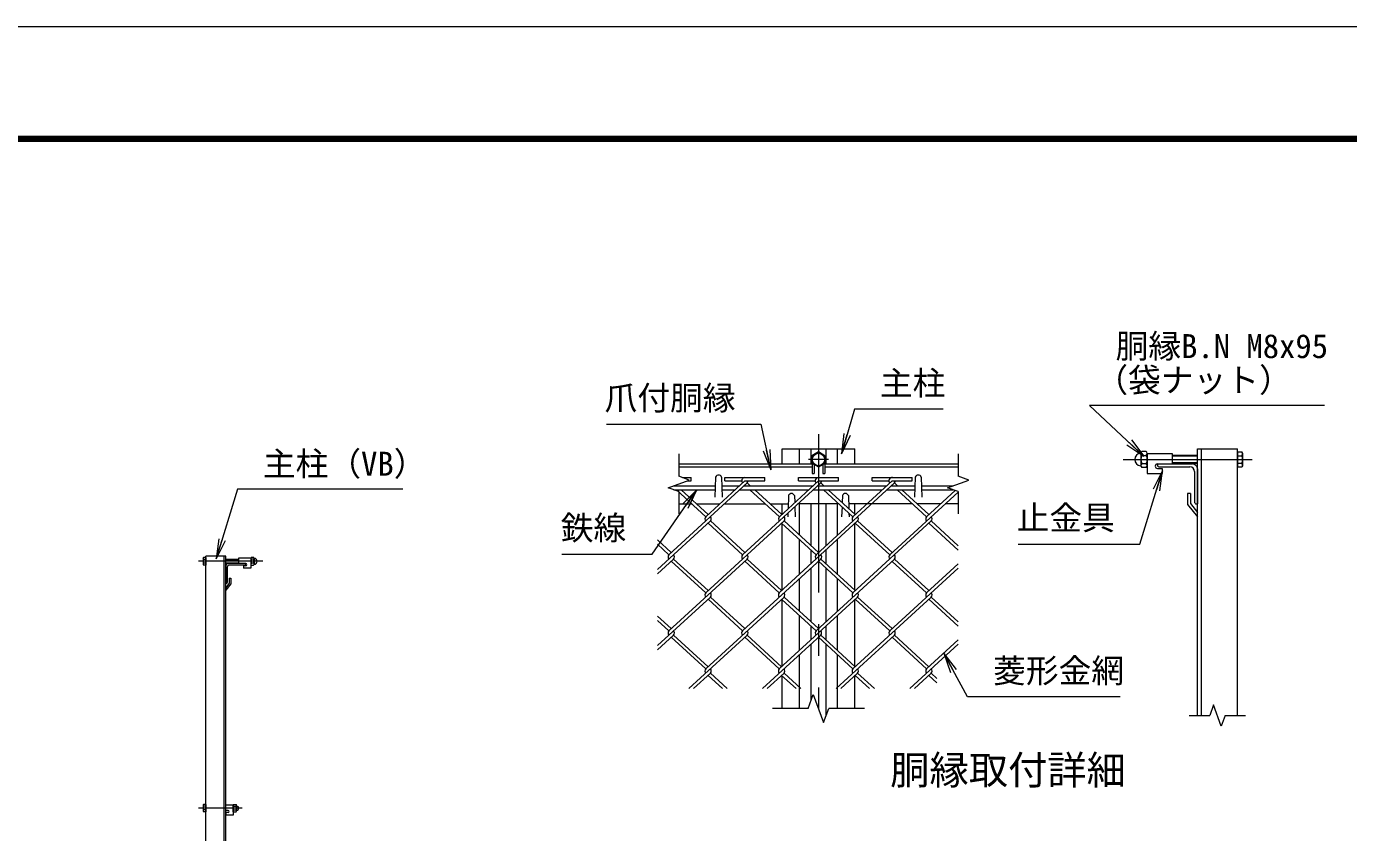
# Model space of a CAD drawing. Units: millimetres, scale not verified. Extents: x -4200 to 4200, y -2970 to 2970.
# Drawn here: x -298 to 2351, y 1355 to 2970 of the extents above; entities that cross this region are included whole.
import ezdxf
from ezdxf.enums import TextEntityAlignment as Align

# ---------------------------------------------------------------- set-up
doc = ezdxf.new("R2010")
doc.units = ezdxf.units.MM
doc.header["$LTSCALE"] = 10
doc.linetypes.add('USER1', pattern=[50.8, 31.75, -6.35, 6.35, -6.35])
for name, color, linetype, lineweight in [('0-0_D-STR1', 1, 'Continuous', 18), ('0-1_D-BMK', 2, 'USER1', 13), ('0-2_D-STR-DIM', 7, 'Continuous', 13), ('0-3_D-STR3', 3, 'Continuous', 13), ('0-7_D-STR-TXT', 7, 'Continuous', 13), ('0-8_0', 7, 'Continuous', 18), ('0-A_D-STR2', 7, 'Continuous', 13), ('0-B_D-TTL', 7, 'Continuous', 18)]:
    doc.layers.add(name, color=color, linetype=linetype, lineweight=lineweight)
doc.layers.add('0-9_D-TTL-TXT', color=7, linetype='Continuous')
doc.styles.add('ＭＳ ゴシック', font='')
doc.styles.get('ＭＳ ゴシック').set_extended_font_data('MS Gothic')

# ---------------------------------------------------------------- blocks, each defined once
blk = doc.blocks.new('_Open')
at = {"layer": '0-8_0'}
blk.add_line((-10, 1.667), (0, 0), dxfattribs=at)
blk.add_lwpolyline([(-10, -1.667), (0, 0), (-10, 0)], dxfattribs=at)

msp = doc.modelspace()

# ---------------------------------------------------------------- linework, layer by layer
at = {"layer": '0-0_D-STR1'}
for p, q in [((1215.93, 2123.43), (1361.93, 2123.43)), ((1215.93, 2093.43), (1215.93, 2123.43)), ((1250.93, 2093.43), (1250.93, 2123.43)), ((1273.93, 2123.43), (1273.93, 2093.43)), ((1303.93, 2123.43), (1303.93, 2093.43)), ((1326.93, 2093.43), (1326.93, 2123.43)), ((1361.93, 2093.43), (1361.93, 2123.43)), ((2048.25, 1589.49), (2048.25, 2123.43)), ((2048.25, 2123.43), (2128.25, 2123.43)), ((2056.25, 1589.49), (2056.25, 2123.43)), ((2128.25, 1589.49), (2128.25, 2123.43)), ((1008.93, 2093.43), (1276.43, 2093.43)), ((1301.43, 2093.43), (1568.93, 2093.43)), ((1968.25, 2093.43), (2038.25, 2093.43)), ((1968.25, 2091.43), (1968.25, 2093.43)), ((1008.93, 2087.43), (1276.43, 2087.43)), ((1082.93, 2067.18), (1081.53, 2026.93)), ((1094.93, 2067.18), (1096.34, 2026.93)), ((1301.43, 2087.43), (1568.93, 2087.43)), ((1482.93, 2067.18), (1481.53, 2026.93)), ((1494.93, 2067.18), (1496.34, 2026.93)), ((1972.25, 2087.43), (2033.25, 2087.43)), ((2042.25, 2078.43), (2042.25, 2017.43)), ((2048.25, 2083.43), (2048.25, 2013.43)), ((1008.93, 2013.43), (1035.12, 2013.43)), ((1044.57, 2013.43), (1091.15, 2013.43)), ((1100.62, 2013.43), (1182.57, 2013.43)), ((1192.02, 2013.43), (1228.35, 2013.43)), ((1215.93, 1992.66), (1215.93, 2013.43)), ((1228.93, 2030.19), (1228.01, 2003.73)), ((1240.93, 2030.19), (1241.43, 2016.02)), ((1330, 2013.43), (1247.84, 2013.43)), ((1250.93, 1950.79), (1250.93, 2013.43)), ((1273.93, 2013.43), (1273.93, 1929.71)), ((1303.93, 2013.43), (1303.93, 1929.71)), ((1326.93, 1950.79), (1326.93, 2013.43)), ((1336.93, 2030.19), (1336.45, 2016.21)), ((1348.93, 2030.19), (1349.85, 2003.93)), ((1477.46, 2013.43), (1349.52, 2013.43)), ((1361.93, 1992.85), (1361.93, 2013.43)), ((1533.52, 2013.43), (1486.93, 2013.43)), ((1568.93, 2013.43), (1542.99, 2013.43)), ((2028.25, 2034.19), (2028.25, 2012.19)), ((2034.25, 2034.19), (2028.25, 2034.19)), ((2034.25, 2034.19), (2034.25, 2014.43)), ((2034.25, 2014.43), (2048.25, 1996.34)), ((2046.25, 2013.43), (2048.25, 2013.43)), ((1227.71, 1994.98), (1227.43, 1987.19)), ((1241.71, 2007.82), (1242.43, 1987.19)), ((1336.15, 2007.8), (1335.43, 1987.19)), ((1350.16, 1994.96), (1350.43, 1987.19)), ((2028.25, 2012.19), (2048.25, 1987.19)), ((1215.93, 1840.4), (1215.93, 1974.18)), ((1361.93, 1840.4), (1361.93, 1974.18)), ((1250.93, 1872.47), (1250.93, 1942.11)), ((1326.93, 1872.47), (1326.93, 1942.11)), ((61.53, 138.92), (61.53, 1908.92)), ((101.53, 1908.92), (61.53, 1908.92)), ((98.03, 138.92), (98.03, 1908.92)), ((101.53, 138.92), (101.53, 1908.92)), ((1273.93, 1921.03), (1273.93, 1893.54)), ((1303.93, 1921.03), (1303.93, 1893.54)), ((101.53, 1888.92), (101.53, 1853.92)), ((104.53, 1886.42), (104.53, 1855.92)), ((141.53, 1893.92), (106.53, 1893.92)), ((139.53, 1890.92), (109.03, 1890.92)), ((141.53, 1892.92), (141.53, 1893.92)), ((1273.93, 1884.86), (1273.93, 1777.24)), ((1303.93, 1884.86), (1303.93, 1777.24)), ((108.53, 1854.42), (101.53, 1845.37)), ((108.53, 1864.3), (108.53, 1854.42)), ((108.53, 1864.3), (111.53, 1864.3)), ((111.53, 1864.3), (111.53, 1853.3)), ((1250.93, 1798.31), (1250.93, 1863.79)), ((1326.93, 1798.31), (1326.93, 1863.79)), ((102.53, 1853.92), (101.53, 1853.92)), ((111.53, 1853.3), (101.53, 1840.8)), ((101.53, 1845.37), (101.53, 1840.8)), ((1215.93, 1687.92), (1215.93, 1821.7)), ((1361.93, 1687.92), (1361.93, 1821.7)), ((1250.93, 1719.99), (1250.93, 1789.63)), ((1326.93, 1719.99), (1326.93, 1789.63)), ((1273.93, 1768.55), (1273.93, 1741.06)), ((1303.93, 1768.55), (1303.93, 1741.06)), ((1273.93, 1732.38), (1273.93, 1618.6)), ((1303.93, 1732.38), (1303.93, 1588.26)), ((1250.93, 1603.43), (1250.93, 1711.31)), ((1326.93, 1603.43), (1326.93, 1711.31)), ((1215.93, 1603.43), (1215.93, 1669.22)), ((1361.93, 1603.43), (1361.93, 1669.22))]:
    msp.add_line(p, q, dxfattribs=at)
for centre, radius, start, end in [((2038.25, 2083.43), 10, 0, 90), ((1088.93, 2064.68), 6.5, 22.61986, 157.38014), ((1488.93, 2064.68), 6.5, 22.61986, 157.38014), ((1972.25, 2091.43), 4, 180, 270), ((2033.25, 2078.43), 9, 0, 90), ((1234.93, 2027.69), 6.5, 22.61986, 157.38014), ((1342.93, 2027.69), 6.5, 22.61986, 157.38014), ((2046.25, 2017.43), 4, 180, 270), ((106.53, 1888.92), 5, 90, 180), ((109.03, 1886.42), 4.5, 90, 180), ((139.53, 1892.92), 2, 270, 0), ((102.53, 1855.92), 2, 270, 0)]:
    msp.add_arc(centre, radius, start, end, dxfattribs=at)
at = {"layer": '0-1_D-BMK'}
for p, q in [((1288.93, 2153.43), (1288.93, 1603.43)), ((1308.93, 2102.43), (1268.93, 2102.43)), ((1899.78, 2102.43), (2158.25, 2102.43)), ((175.76, 1898.42), (46.53, 1898.42)), ((134.53, 1403.92), (46.53, 1403.92))]:
    msp.add_line(p, q, dxfattribs=at)
at = {"layer": '0-2_D-STR-DIM'}
for p, q in [((1008.93, 2113.43), (1008.93, 2068.83)), ((1568.93, 2113.43), (1568.93, 2068.83)), ((1030.08, 2061.13), (1008.93, 2068.83)), ((987.79, 2045.74), (1030.08, 2061.13)), ((1008.93, 2038.04), (987.79, 2045.74)), ((1008.93, 2038.04), (1008.93, 1993.43)), ((1568.93, 2038.04), (1568.93, 1993.43)), ((1268.41, 1603.43), (1278.67, 1631.62)), ((1278.67, 1631.62), (1299.2, 1575.24)), ((1268.41, 1603.43), (1196.93, 1603.43)), ((1299.2, 1575.24), (1309.46, 1603.43)), ((1380.93, 1603.43), (1309.46, 1603.43)), ((2031.75, 1589.49), (2072.85, 1589.49)), ((2080.55, 1610.63), (2072.85, 1589.49)), ((2095.94, 1568.34), (2080.55, 1610.63)), ((2103.64, 1589.49), (2095.94, 1568.34)), ((2103.64, 1589.49), (2144.75, 1589.49))]:
    msp.add_line(p, q, dxfattribs=at)
msp.add_lwpolyline([(1568.93, 2038.04), (1547.79, 2045.74), (1590.08, 2061.13), (1568.93, 2068.83)], dxfattribs=at)
at = {"layer": '0-3_D-STR3'}
for p, q in [((1276.43, 2094.64), (1276.43, 2074.43)), ((1301.43, 2094.64), (1301.43, 2074.43)), ((1934.75, 2114.9), (1934.75, 2090.21)), ((1934.75, 2114.9), (1934.75, 2090.21)), ((1945.75, 2118.63), (1936.75, 2118.63)), ((1936.75, 2110.53), (1945.75, 2110.53)), ((1936.75, 2094.33), (1945.75, 2094.33)), ((1947.75, 2114.9), (1947.75, 2090.21)), ((1947.75, 2114.9), (1947.75, 2090.21)), ((1947.75, 2114.43), (1997.75, 2114.43)), ((1947.75, 2114.43), (1947.75, 2074.43)), ((1968.25, 2093.43), (1997.75, 2093.43)), ((1997.75, 2114.43), (1997.75, 2093.43)), ((2048.25, 2110.43), (1997.75, 2110.43)), ((2048.25, 2108.93), (1997.75, 2108.93)), ((2048.25, 2095.93), (1997.75, 2095.93)), ((2048.25, 2094.43), (1997.75, 2094.43)), ((2128.25, 2117.44), (2137.45, 2117.44)), ((2128.25, 2117.44), (2128.25, 2087.42)), ((2128.25, 2109.94), (2137.45, 2109.94)), ((2128.25, 2094.93), (2137.45, 2094.93)), ((2138.85, 2115.03), (2137.45, 2117.44)), ((2138.85, 2115.03), (2138.85, 2089.83)), ((1276.43, 2074.43), (1280.43, 2074.43)), ((1280.43, 2092.33), (1280.43, 2074.43)), ((1297.43, 2092.33), (1297.43, 2074.43)), ((1297.43, 2074.43), (1301.43, 2074.43)), ((1945.75, 2086.23), (1936.75, 2086.23)), ((1947.75, 2074.43), (1977.75, 2074.43)), ((1968.25, 2084.43), (1977.75, 2084.43)), ((1977.75, 2084.43), (1977.75, 2074.43)), ((2128.25, 2087.42), (2137.45, 2087.42)), ((2138.85, 2089.83), (2137.45, 2087.42)), ((998.61, 2049.68), (1082.32, 2049.68)), ((998.95, 2041.68), (1082.05, 2041.68)), ((1095.55, 2049.68), (1130.7, 2049.68)), ((1095.82, 2041.68), (1121.97, 2041.68)), ((1131.45, 2041.68), (1269.43, 2041.68)), ((1140.18, 2049.68), (1278.16, 2049.68)), ((1278.66, 2041.68), (1416.88, 2041.68)), ((1287.39, 2049.68), (1425.61, 2049.68)), ((1426.12, 2041.68), (1482.05, 2041.68)), ((1434.85, 2049.68), (1482.32, 2049.68)), ((1495.55, 2049.68), (1558.61, 2049.68)), ((1495.82, 2041.68), (1558.95, 2041.68)), ((56.23, 1904.72), (56.92, 1905.92)), ((56.23, 1904.72), (56.23, 1892.12)), ((56.23, 1892.12), (56.92, 1890.91)), ((61.53, 1905.92), (56.92, 1905.92)), ((61.53, 1902.17), (56.92, 1902.17)), ((61.53, 1894.66), (56.92, 1894.66)), ((61.53, 1890.91), (56.92, 1890.91)), ((61.53, 1905.92), (61.53, 1890.91)), ((101.53, 1902.42), (126.78, 1902.42)), ((101.53, 1901.67), (126.78, 1901.67)), ((101.53, 1895.17), (126.78, 1895.17)), ((101.53, 1894.42), (126.78, 1894.42)), ((126.78, 1904.42), (126.78, 1893.92)), ((151.78, 1904.42), (126.78, 1904.42)), ((141.53, 1893.92), (126.78, 1893.92)), ((136.78, 1889.42), (136.78, 1884.42)), ((141.53, 1889.42), (136.78, 1889.42)), ((151.78, 1884.42), (136.78, 1884.42)), ((151.78, 1904.65), (151.78, 1892.31)), ((151.78, 1904.65), (151.78, 1892.31)), ((151.78, 1904.42), (151.78, 1884.42)), ((152.78, 1906.52), (157.28, 1906.52)), ((157.28, 1902.47), (152.78, 1902.47)), ((157.28, 1894.37), (152.78, 1894.37)), ((152.78, 1890.32), (157.28, 1890.32)), ((158.28, 1904.65), (158.28, 1892.31)), ((158.28, 1904.65), (158.28, 1892.31)), ((56.23, 1410.22), (56.92, 1411.42)), ((56.23, 1410.22), (56.23, 1397.62)), ((61.53, 1411.42), (56.92, 1411.42)), ((61.53, 1407.67), (56.92, 1407.67)), ((61.53, 1411.42), (61.53, 1396.41)), ((116.53, 1409.92), (101.53, 1409.92)), ((116.53, 1411.42), (122.3, 1411.42)), ((116.53, 1396.41), (116.53, 1411.42)), ((116.53, 1409.92), (116.53, 1389.92)), ((116.53, 1407.67), (122.3, 1407.67)), ((122.3, 1411.42), (123.03, 1410.17)), ((123.03, 1397.67), (123.03, 1410.17)), ((123.03, 1407.92), (125.33, 1407.92)), ((125.33, 1407.92), (126.53, 1406.72)), ((125.33, 1407.92), (125.33, 1399.92)), ((126.53, 1406.72), (126.53, 1401.12)), ((56.23, 1397.62), (56.92, 1396.41)), ((61.53, 1400.16), (56.92, 1400.16)), ((61.53, 1396.41), (56.92, 1396.41)), ((106.28, 1399.42), (101.53, 1399.42)), ((101.53, 1394.92), (101.53, 1389.92)), ((106.28, 1394.92), (101.53, 1394.92)), ((116.53, 1389.92), (101.53, 1389.92)), ((116.53, 1400.16), (122.3, 1400.16)), ((116.53, 1396.41), (122.3, 1396.41)), ((122.3, 1396.41), (123.03, 1397.67)), ((123.03, 1399.92), (125.33, 1399.92)), ((125.33, 1399.92), (126.53, 1401.12))]:
    msp.add_line(p, q, dxfattribs=at)
msp.add_lwpolyline([(1301.93, 2109.94), (1288.93, 2117.44), (1275.93, 2109.94), (1275.93, 2094.93), (1288.93, 2087.42), (1301.93, 2094.93)], close=True, dxfattribs=at)
msp.add_circle((1288.93, 2102.43), 12.5, dxfattribs=at)
for centre, radius, start, end in [((1935.75, 2102.43), 13, 97.16806, 262.83194), ((1934, 2116.32), 1, 277.16806, 350.16084), ((1939.82, 2114.58), 5.08, 127.21089, 232.78911), ((1939.84, 2090.28), 5.1, 127.42505, 232.57495), ((1952.15, 2102.43), 17.4, 152.26063, 207.73937), ((1930.34, 2102.43), 17.4, 332.26063, 27.73937), ((1942.67, 2114.58), 5.08, 307.21089, 52.78911), ((1942.65, 2090.28), 5.1, 307.42505, 52.57495), ((1968.25, 2088.93), 4.5, 90, 270), ((2131.97, 2113.69), 6.64, 325.61585, 34.38415), ((2131.97, 2091.18), 6.64, 325.61585, 34.38415), ((2113.78, 2102.43), 24.84, 342.4121, 17.5879), ((1934, 2088.54), 1, 16.57981, 82.83194), ((68.76, 1898.42), 12.42, 162.4121, 197.5879), ((59.67, 1904.05), 3.32, 145.61585, 214.38415), ((59.67, 1892.79), 3.32, 145.61585, 214.38415), ((141.53, 1891.67), 2.25, 270, 90), ((154.32, 1904.49), 2.54, 127.21089, 232.78911), ((160.48, 1898.42), 8.7, 152.26063, 207.73937), ((154.33, 1892.34), 2.55, 127.42505, 232.57495), ((155.74, 1904.49), 2.54, 307.21089, 52.78911), ((149.58, 1898.42), 8.7, 332.26063, 27.73937), ((155.73, 1892.34), 2.55, 307.42505, 52.57495), ((158.65, 1905.36), 0.5, 189.83916, 262.83194), ((158.65, 1891.47), 0.5, 97.16806, 163.42019), ((157.78, 1898.42), 6.5, 277.16806, 82.83194), ((68.76, 1403.92), 12.42, 162.4121, 197.5879), ((59.67, 1409.55), 3.32, 145.61585, 214.38415), ((119.56, 1409.55), 3.32, 325.61586, 34.38414), ((110.46, 1403.92), 12.42, 342.4121, 17.5879), ((59.67, 1398.29), 3.32, 145.61585, 214.38415), ((106.28, 1397.17), 2.25, 270, 90), ((119.56, 1398.29), 3.32, 325.61585, 34.38416)]:
    msp.add_arc(centre, radius, start, end, dxfattribs=at)
at = {"layer": '0-7_D-STR-TXT'}
for points in [[(1538.52, 2202.94), (1361.2, 2202.94), (1335.74, 2115.81)], [(2302.91, 2210.32), (1831.94, 2210.32), (1939.17, 2110.67)], [(864.43, 2173.3), (1173.47, 2173.3), (1192.97, 2083.72)], [(1689.35, 1932.89), (1933.17, 1932.89), (1977.49, 2078.04)], [(456.21, 2042.8), (124.83, 2042.8), (83.14, 1905.13)], [(774.96, 1912.55), (955.83, 1912.55), (1043.83, 2040.03)], [(1893.18, 1626.52), (1587.69, 1626.52), (1541.8, 1711.6)]]:
    msp.add_lwpolyline(points, dxfattribs=at)
at = {"layer": '0-A_D-STR2'}
for p, q in [((1146.32, 2055.31), (989.41, 1911.52)), ((1005.01, 2049.68), (1003.19, 2051.34)), ((1063.12, 1987.75), (1004.27, 2041.68)), ((1067.86, 1992.09), (1013.74, 2041.68)), ((1016.56, 2066.05), (1034.13, 2066.05)), ((1026.01, 2059.65), (1034.13, 2059.65)), ((1034.13, 2059.65), (1034.13, 2066.05)), ((1141.59, 2059.65), (1063.12, 1987.75)), ((1101.59, 2059.65), (1101.59, 2066.05)), ((1101.59, 2066.05), (1181.59, 2066.05)), ((1101.59, 2059.65), (1135.16, 2059.65)), ((1293.66, 2055.42), (1136.74, 1911.63)), ((1141.59, 2059.65), (1181.59, 2059.65)), ((1143, 2049.68), (1141.59, 2050.97)), ((1152.47, 2049.68), (1146.32, 2055.31)), ((1210.58, 1987.75), (1151.73, 2041.68)), ((1215.31, 1992.09), (1161.2, 2041.68)), ((1181.59, 2059.65), (1181.59, 2066.05)), ((1289.04, 2059.65), (1210.58, 1987.75)), ((1249.04, 2059.65), (1249.04, 2066.05)), ((1249.04, 2066.05), (1329.04, 2066.05)), ((1249.04, 2059.65), (1282.62, 2059.65)), ((1441.11, 2055.42), (1284.2, 1911.63)), ((1290.45, 2049.68), (1288.92, 2051.08)), ((1289.04, 2059.65), (1329.04, 2059.65)), ((1299.92, 2049.68), (1293.66, 2055.42)), ((1358.03, 1987.75), (1299.18, 2041.68)), ((1362.77, 1992.09), (1308.65, 2041.68)), ((1329.04, 2059.65), (1329.04, 2066.05)), ((1436.61, 2059.75), (1358.03, 1987.75)), ((1396.61, 2059.75), (1396.61, 2066.15)), ((1396.61, 2066.15), (1476.61, 2066.15)), ((1396.61, 2059.75), (1430.18, 2059.75)), ((1437.91, 2049.68), (1436.38, 2051.08)), ((1436.61, 2059.75), (1476.61, 2059.75)), ((1447.38, 2049.68), (1441.11, 2055.42)), ((1505.49, 1987.75), (1446.64, 2041.68)), ((1510.22, 1992.09), (1456.11, 2041.68)), ((1476.61, 2059.75), (1476.61, 2066.15)), ((1562.81, 2040.27), (1505.49, 1987.75)), ((1568.93, 2037.21), (1431.76, 1911.51)), ((1072.49, 1979.19), (966.43, 1882.01)), ((1219.93, 1979.18), (1063.01, 1835.39)), ((1136.74, 1911.63), (1067.75, 1974.85)), ((1141.48, 1915.97), (1072.49, 1979.19)), ((1367.39, 1979.18), (1210.47, 1835.39)), ((1284.2, 1911.63), (1215.21, 1974.85)), ((1288.93, 1915.97), (1219.94, 1979.19)), ((1514.84, 1979.18), (1357.93, 1835.39)), ((1431.76, 1911.51), (1362.65, 1974.84)), ((1436.5, 1915.85), (1367.39, 1979.18)), ((1568.93, 1920.93), (1510.11, 1974.84)), ((1568.93, 1929.61), (1514.84, 1979.18)), ((994.02, 1915.97), (966.43, 1941.25)), ((989.29, 1911.63), (966.43, 1932.57)), ((998.76, 1902.95), (966.43, 1873.33)), ((1146.22, 1902.95), (989.29, 1759.15)), ((1063.01, 1835.39), (994.02, 1898.61)), ((1067.75, 1839.73), (998.76, 1902.95)), ((1293.67, 1902.95), (1136.74, 1759.15)), ((1210.47, 1835.39), (1141.48, 1898.61)), ((1215.21, 1839.73), (1146.22, 1902.95)), ((1441.11, 1902.94), (1284.2, 1759.15)), ((1357.93, 1835.39), (1288.93, 1898.61)), ((1362.66, 1839.73), (1293.67, 1902.95)), ((1568.93, 1884.95), (1431.65, 1759.15)), ((1505.37, 1835.38), (1436.79, 1898.22)), ((1510.11, 1839.72), (1441.11, 1902.94)), ((1568.93, 1893.63), (1505.37, 1835.38)), ((1072.49, 1826.71), (966.43, 1729.53)), ((1219.94, 1826.71), (1063.01, 1682.91)), ((1136.74, 1759.15), (1067.75, 1822.37)), ((1141.48, 1763.49), (1072.49, 1826.71)), ((1367.4, 1826.71), (1210.47, 1682.91)), ((1284.2, 1759.15), (1215.62, 1821.99)), ((1288.93, 1763.49), (1219.94, 1826.71)), ((1514.84, 1826.7), (1357.93, 1682.91)), ((1431.65, 1759.15), (1362.66, 1822.37)), ((1436.39, 1763.49), (1367.4, 1826.71)), ((1568.93, 1768.45), (1510.11, 1822.36)), ((1568.93, 1777.13), (1514.84, 1826.7)), ((994.02, 1763.49), (966.43, 1788.77)), ((989.29, 1759.15), (966.43, 1780.09)), ((998.76, 1750.47), (966.43, 1720.85)), ((1067.75, 1687.25), (998.76, 1750.47)), ((1146.22, 1750.47), (1029.41, 1643.43)), ((1215.21, 1687.25), (1146.21, 1750.47)), ((1293.67, 1750.47), (1176.86, 1643.43)), ((1362.66, 1687.25), (1293.67, 1750.47)), ((1441.13, 1750.47), (1324.32, 1643.43)), ((1510.12, 1687.25), (1441.13, 1750.47)), ((1063.01, 1682.91), (994.02, 1746.13)), ((1210.47, 1682.91), (1141.48, 1746.13)), ((1357.93, 1682.91), (1288.93, 1746.13)), ((1505.38, 1682.91), (1436.39, 1746.13)), ((1568.93, 1732.47), (1471.77, 1643.43)), ((1568.93, 1741.15), (1505.38, 1682.91)), ((1072.49, 1674.23), (1038.88, 1643.43)), ((1096.62, 1643.43), (1067.75, 1669.89)), ((1106.1, 1643.43), (1072.49, 1674.23)), ((1219.94, 1674.23), (1186.34, 1643.43)), ((1244.08, 1643.43), (1215.21, 1669.89)), ((1253.55, 1643.43), (1219.94, 1674.23)), ((1367.4, 1674.23), (1333.79, 1643.43)), ((1391.53, 1643.43), (1362.66, 1669.89)), ((1401.01, 1643.43), (1367.4, 1674.23)), ((1514.85, 1674.23), (1481.25, 1643.43)), ((1526.43, 1654.94), (1510.12, 1669.89)), ((1526.43, 1663.62), (1514.85, 1674.23))]:
    msp.add_line(p, q, dxfattribs=at)
for centre, start, end in [((1141.59, 2059.65), 95, 222.5), ((1141.59, 2059.65), 317.5, 0), ((1289.04, 2059.65), 85, 222.5), ((1289.04, 2059.65), 317.5, 0), ((1436.61, 2059.75), 85, 222.5), ((1436.5, 2059.65), 317.5, 0.89905), ((1067.86, 1983.41), 137.5, 222.5), ((1067.86, 1983.41), 317.5, 42.5), ((1215.31, 1983.41), 137.5, 222.5), ((1215.31, 1983.41), 317.5, 42.5), ((1362.77, 1983.41), 137.5, 222.5), ((1362.77, 1983.41), 317.5, 42.5), ((1510.22, 1983.41), 137.5, 222.5), ((1510.22, 1983.41), 317.5, 42.5), ((994.13, 1907.17), 137.5, 222.5), ((994.13, 1907.17), 317.5, 42.5), ((1141.59, 1907.17), 137.5, 222.5), ((1141.59, 1907.17), 317.5, 42.5), ((1289.04, 1907.17), 137.5, 222.5), ((1289.04, 1907.17), 317.5, 42.5), ((1436.5, 1907.17), 137.5, 222.5), ((1436.5, 1907.17), 317.5, 42.5), ((1067.75, 1831.05), 137.5, 222.5), ((1067.75, 1831.05), 317.5, 42.5), ((1215.21, 1831.05), 137.5, 222.5), ((1215.21, 1831.05), 317.5, 42.5), ((1362.77, 1830.93), 137.5, 222.5), ((1362.77, 1830.93), 317.5, 42.5), ((1510.22, 1830.93), 137.5, 222.5), ((1510.22, 1830.93), 317.5, 42.5), ((994.01, 1754.8), 137.5, 222.5), ((994.01, 1754.8), 317.5, 42.5), ((1141.47, 1754.8), 137.5, 222.5), ((1141.47, 1754.8), 317.5, 42.5), ((1288.92, 1754.8), 137.5, 222.5), ((1288.92, 1754.8), 317.5, 42.5), ((1436.38, 1754.8), 137.5, 222.5), ((1436.38, 1754.8), 317.5, 42.5), ((1067.75, 1678.57), 137.5, 222.5), ((1067.75, 1678.57), 317.5, 42.5), ((1215.21, 1678.57), 137.5, 222.5), ((1215.21, 1678.57), 317.5, 42.5), ((1362.77, 1678.45), 137.5, 222.5), ((1362.77, 1678.45), 317.5, 42.5), ((1510.22, 1678.45), 137.5, 222.5), ((1510.22, 1678.45), 317.5, 42.5)]:
    msp.add_arc(centre, 6.42, start, end, dxfattribs=at)
at = {"layer": '0-B_D-TTL', "color": 2}
msp.add_lwpolyline([(-4200, 2970), (4200, 2970), (4200, -2970), (-4200, -2970)], close=True, dxfattribs=at)
at = {"layer": '0-B_D-TTL'}
for points in [[(-3930, 2750), (3930, 2750), (3930, -2750), (-3930, -2750)], [(-3927.5, 2747.5), (3927.5, 2747.5), (3927.5, -2747.5), (-3927.5, -2747.5)], [(-3925, 2745), (3925, 2745), (3925, -2745), (-3925, -2745)], [(-3922.5, 2742.5), (3922.5, 2742.5), (3922.5, -2742.5), (-3922.5, -2742.5)], [(-3920, 2740), (3920, 2740), (3920, -2740), (-3920, -2740)]]:
    msp.add_lwpolyline(points, close=True, dxfattribs=at)

# ---------------------------------------------------------------- block references
at = {"layer": '0-7_D-STR-TXT', "xscale": 4, "yscale": 4}
for p, rotation in [((1335.18, 2113.89), 253.7123), ((1193.4, 2081.77), 282.27872), ((1940.63, 2109.31), 317.09684), ((1978.08, 2079.95), 73.01941), ((1044.96, 2041.68), 55.3852), ((82.56, 1903.22), 253.14944), ((1540.85, 1713.36), 118.34149)]:
    msp.add_blockref('_Open', p, dxfattribs=dict(at, rotation=rotation))

# ---------------------------------------------------------------- texts
at = {"layer": '0-7_D-STR-TXT', "style": 'ＭＳ ゴシック'}
for s, p in [('胴縁B.N M8x95', (1884.39, 2291.05)), ('主柱', (1412.13, 2216.67)), ('（袋ナット）', (1843.78, 2223.16)), ('爪付胴縁', (860.37, 2187.28)), ('主柱（VB）', (175.76, 2055.38)), ('止金具', (1686.05, 1947.12)), ('鉄線', (772.67, 1926.91)), ('菱形金網', (1638.86, 1640.76))]:
    msp.add_text(s, height=48.09, dxfattribs=at).set_placement(p, align=Align.BOTTOM_LEFT)
at = {"layer": '0-9_D-TTL-TXT', "style": 'ＭＳ ゴシック'}
msp.add_text('胴縁取付詳細', height=57.7, dxfattribs=at).set_placement((1432.68, 1434.07), align=Align.BOTTOM_LEFT)

doc.saveas('drawing.dxf')
